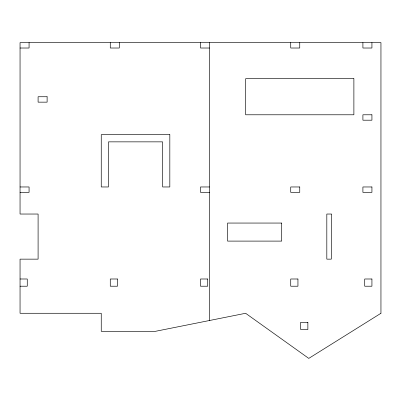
<?xml version="1.0" encoding="UTF-8"?>
<svg xmlns="http://www.w3.org/2000/svg" width="401" height="401" viewBox="0 0 401 401"><rect width="100%" height="100%" fill="white"/><g stroke="black" fill="none" stroke-linecap="round" stroke-linejoin="round"><path stroke-width="0.6" d="M20.05 48.02L29.072 48.02L29.072 42.606M209.522 48.02L200.5 48.02L200.5 42.606M20.05 186.966L29.072 186.966L29.072 192.38L20.05 192.38M209.522 186.966L200.5 186.966L200.5 192.38L209.522 192.38M20.05 278.996L27.268 278.996L27.268 286.214L20.05 286.214M371.927 42.606L371.927 48.02L362.905 48.02L362.905 42.606M299.748 42.606L299.748 48.02L290.725 48.02L290.725 42.606M209.522 42.606L209.522 320.499M119.297 42.606L119.297 48.02L110.275 48.02L110.275 42.606M380.95 313.281L308.77 358.394L245.612 313.281L155.387 331.326L101.252 331.326L101.252 313.281L20.05 313.281L20.05 259.146L38.095 259.146L38.095 214.034L20.05 214.034L20.05 42.606L380.95 42.606L380.95 313.281M353.882 78.696L245.612 78.696L245.612 114.786L353.882 114.786L353.882 78.696M47.117 96.741L38.095 96.741L38.095 102.155L47.117 102.155L47.117 96.741M371.927 114.786L362.905 114.786L362.905 120.2L371.927 120.2L371.927 114.786M169.823 134.636L101.252 134.636L101.252 186.966L108.471 186.966L108.471 141.854L162.605 141.854L162.605 186.966L169.823 186.966L169.823 134.636M299.748 186.966L290.725 186.966L290.725 192.38L299.748 192.38L299.748 186.966M371.927 186.966L362.905 186.966L362.905 192.38L371.927 192.38L371.927 186.966M331.326 214.034L326.815 214.034L326.815 259.146L331.326 259.146L331.326 214.034M281.702 223.056L227.567 223.056L227.567 241.101L281.702 241.101L281.702 223.056M117.493 278.996L110.275 278.996L110.275 286.214L117.493 286.214L117.493 278.996M207.718 278.996L200.5 278.996L200.5 286.214L207.718 286.214L207.718 278.996M297.943 278.996L290.725 278.996L290.725 286.214L297.943 286.214L297.943 278.996M371.927 278.996L364.709 278.996L364.709 286.214L371.927 286.214L371.927 278.996M307.868 322.304L300.65 322.304L300.65 329.522L307.868 329.522L307.868 322.304"/></g></svg>
